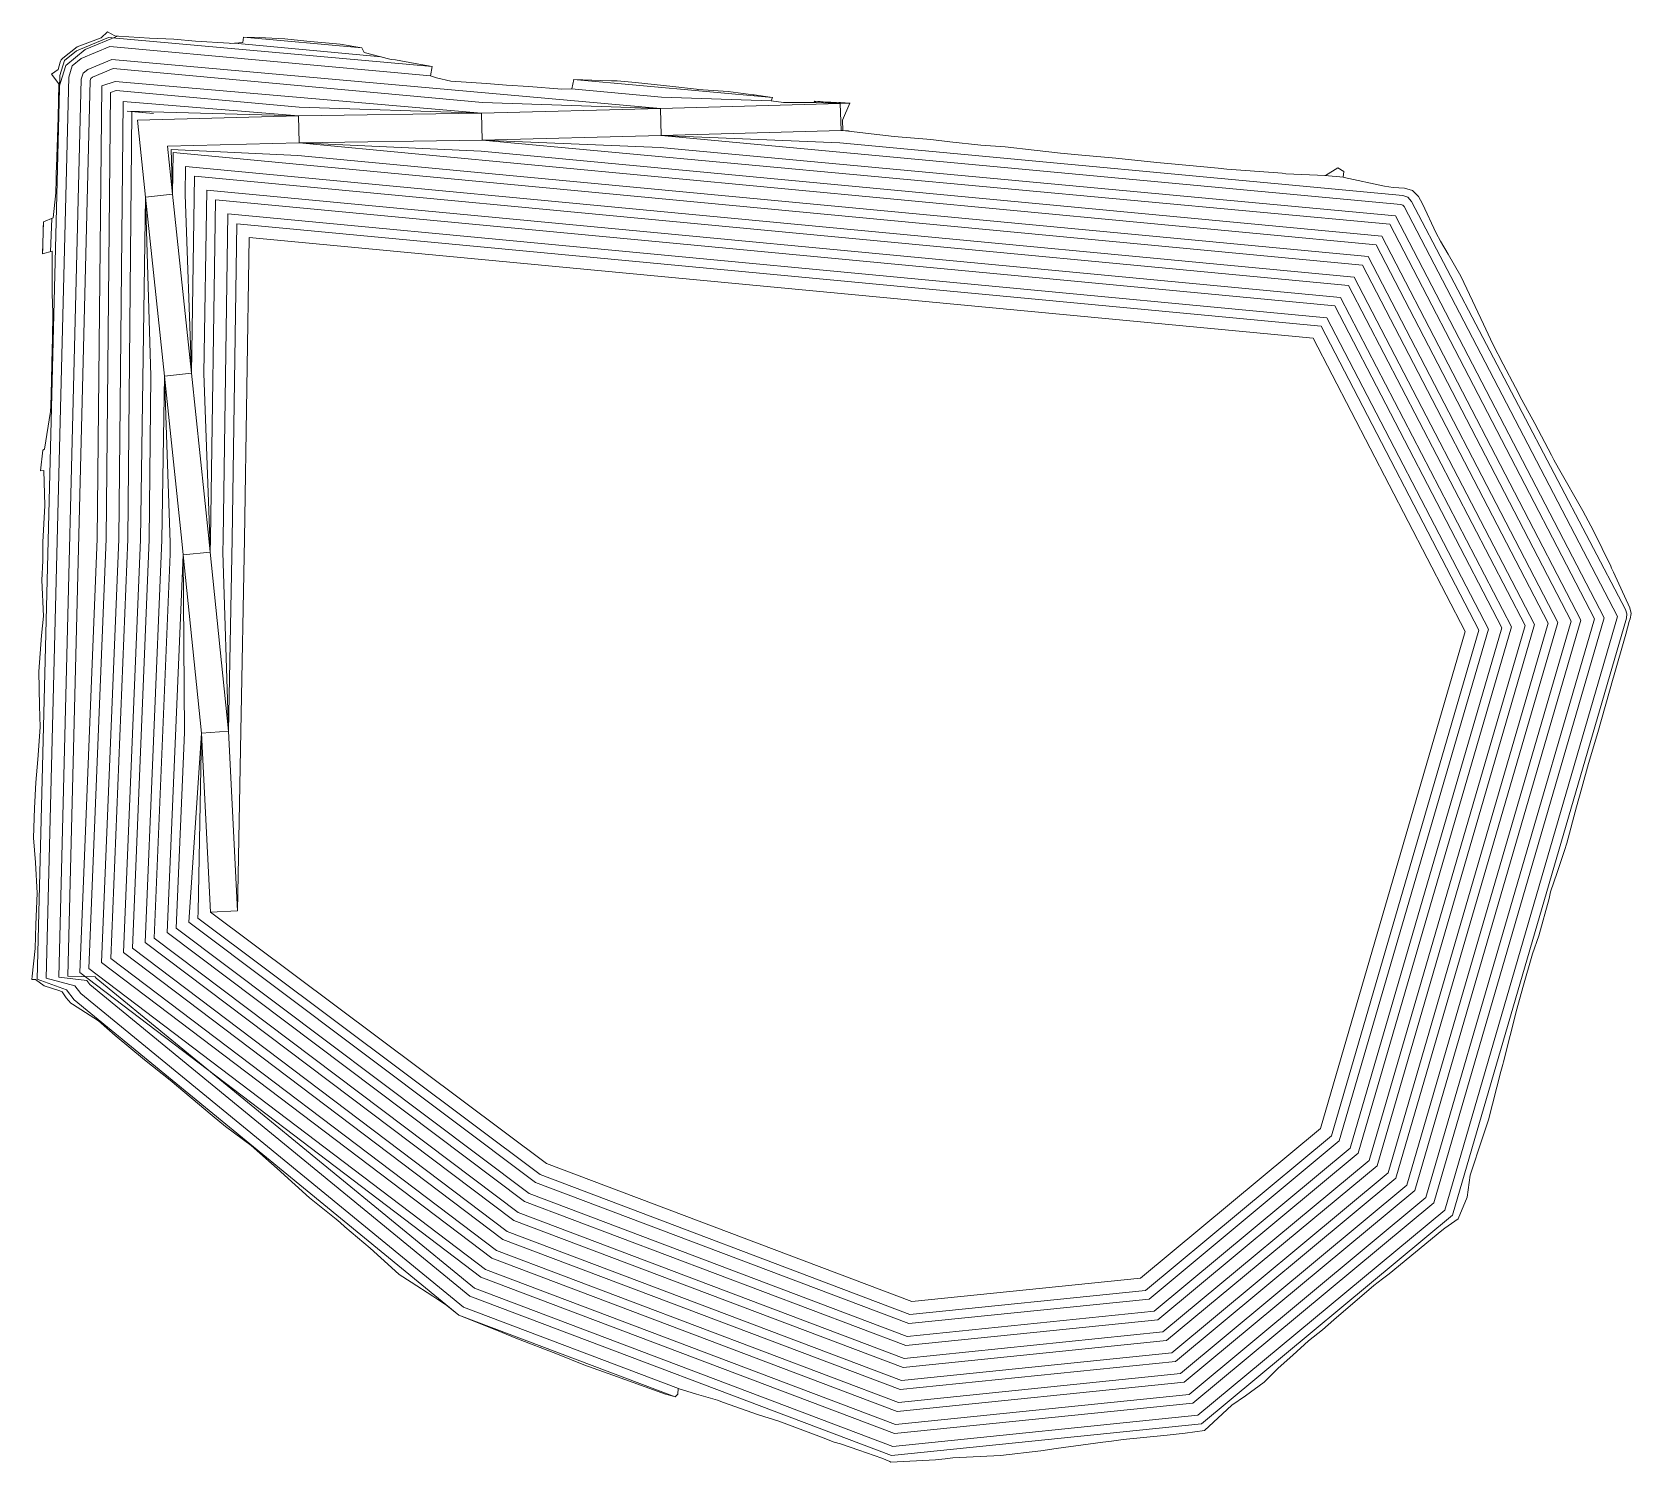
# Model space of a CAD drawing. Header units: inches. Extents: x 701920 to 702809, y 9315870 to 9316665.
import ezdxf

# ---------------------------------------------------------------- set-up
doc = ezdxf.new("R2010")
doc.units = ezdxf.units.IN
doc.header["$MEASUREMENT"] = 0
for name, pattern in [('CONTINUOUS-0-142-0-0.6000000238418579-0.800000011920929', [0]), ('CONTINUOUS-0-3-0-1-0', [0]), ('CONTINUOUS-0-5-0-0-1', [0])]:
    doc.linetypes.add(name, pattern=pattern)
for name, color, linetype in [('1', 3, 'Continuous'), ('2', 5, 'Continuous'), ('3', 142, 'Continuous')]:
    doc.layers.add(name, color=color, linetype=linetype)

msp = doc.modelspace()

# ---------------------------------------------------------------- linework, layer by layer
at = {"layer": '1', "linetype": 'CONTINUOUS-0-3-0-1-0', "lineweight": 0}
for p, q in [((702037.556, 9316661.77, 100), (702103.233, 9316655.759, 100)), ((702638.505, 9316584.836, 90), (702648.795, 9316583.876, 90)), ((701925.92, 9316541.342, 100), (701926.365, 9316559.086, 100))]:
    msp.add_line(p, q, dxfattribs=at)
for points in [[(701919.982, 9316137.967, 94.042), (701921.78, 9316138.016, 94.113), (701921.78, 9316138.016, 94.113), (701921.986, 9316138.023, 94.097), (701926.846, 9316134.568, 94.076), (701935.394, 9316131.636, 93.73), (701935.394, 9316131.636, 93.73), (701936.73, 9316131.1, 93.82), (701938.906, 9316127.852, 94.201), (701938.906, 9316127.852, 94.201), (701941.543, 9316124.944, 93.764), (701942.457, 9316124.316, 93.63), (701942.457, 9316124.316, 93.63), (701956.874, 9316114.999, 90.864), (701956.874, 9316114.999, 90.864), (701966.119, 9316106.913, 91.422), (701966.119, 9316106.913, 91.422), (701982.524, 9316093.385, 91.506), (701982.524, 9316093.385, 91.506), (701996.843, 9316081.982, 91.133), (701996.843, 9316081.982, 91.133), (702020.061, 9316062.463, 91.665), (702020.061, 9316062.463, 91.665), (702027.564, 9316056.257, 91.723), (702027.564, 9316056.257, 91.723), (702041.707, 9316045.766, 90.502), (702041.707, 9316045.766, 90.502), (702057.887, 9316031.539, 91.562), (702057.887, 9316031.539, 91.562), (702058.288, 9316031.172, 91.604), (702058.288, 9316031.172, 91.604), (702074.244, 9316016.687, 93.153), (702074.244, 9316016.687, 93.153), (702089.007, 9316004.71, 93.011), (702089.007, 9316004.71, 93.011), (702091.258, 9316002.887, 92.986), (702091.258, 9316002.887, 92.986), (702093.878, 9316000.622, 93.115), (702093.878, 9316000.622, 93.115), (702107.878, 9315988.696, 93.608), (702107.878, 9315988.696, 93.608), (702119.724, 9315977.908, 94.795), (702119.724, 9315977.908, 94.795), (702124.081, 9315974.092, 95.064), (702124.081, 9315974.092, 95.064), (702130.738, 9315969.701, 93.884), (702130.738, 9315969.701, 93.884), (702142.785, 9315961.97, 91.513), (702142.785, 9315961.97, 91.513), (702150.461, 9315956.765, 90.31), (702150.461, 9315956.765, 90.31), (702157.232, 9315951.41, 90.093), (702161.484, 9315949.843, 90.038), (702161.484, 9315949.843, 90.038), (702181.219, 9315941.729, 90.91), (702181.219, 9315941.729, 90.91), (702188.894, 9315938.708, 91.07), (702188.894, 9315938.708, 91.07), (702211.987, 9315929.735, 91.393), (702211.987, 9315929.735, 91.393), (702226.719, 9315923.833, 91.837), (702226.719, 9315923.833, 91.837), (702242.757, 9315918.151, 91.327), (702242.757, 9315918.151, 91.327), (702272.13, 9315907.628, 90.55), (702272.13, 9315907.628, 90.55), (702273.206, 9315907.301, 90.443), (702273.206, 9315907.301, 90.443), (702273.529, 9315907.184, 90.437), (702273.529, 9315907.184, 90.437), (702277.356, 9315906.064, 90), (702278.892, 9315907.605, 90), (702278.892, 9315907.605, 90), (702279.09, 9315910.754, 90), (702289.353, 9315907.569, 89.072), (702289.353, 9315907.569, 89.072), (702300.968, 9315904.171, 87.745), (702300.968, 9315904.171, 87.745), (702304.324, 9315902.944, 87.689), (702304.324, 9315902.944, 87.689), (702323.676, 9315896.023, 87.16), (702323.676, 9315896.023, 87.16), (702335.097, 9315892.526, 86.064), (702335.097, 9315892.526, 86.064), (702358.795, 9315883.614, 86), (702358.795, 9315883.614, 86), (702365.867, 9315880.829, 86.15), (702365.867, 9315880.829, 86.15), (702369.266, 9315879.901, 85.672), (702369.266, 9315879.901, 85.672), (702379.55, 9315876.465, 85.068), (702379.55, 9315876.465, 85.068), (702392.246, 9315872.023, 84.59), (702392.246, 9315872.023, 84.59), (702396.639, 9315870.09, 84.953), (702396.639, 9315870.09, 84.953), (702397.2, 9315869.821, 85.029), (702422.084, 9315870.953, 87.032), (702422.084, 9315870.953, 87.032), (702427.454, 9315871.624, 86.858), (702427.454, 9315871.624, 86.858), (702431.654, 9315872.089, 86.806), (702431.654, 9315872.089, 86.806), (702458.27, 9315873.424, 88.772), (702458.27, 9315873.424, 88.772), (702480.663, 9315876.117, 88.195), (702480.663, 9315876.117, 88.195), (702489.093, 9315877.248, 87.811), (702489.093, 9315877.248, 87.811), (702515.014, 9315880.897, 86.388), (702515.014, 9315880.897, 86.388), (702519.917, 9315881.489, 86.257), (702519.917, 9315881.489, 86.257), (702526.31, 9315882.346, 85.967), (702526.31, 9315882.346, 85.967), (702550.738, 9315884.755, 86.089), (702550.738, 9315884.755, 86.089), (702560.843, 9315885.937, 85.876), (702560.843, 9315885.937, 85.876), (702571.498, 9315887.397, 85.347), (702581.588, 9315896.644, 84.409), (702581.588, 9315896.644, 84.409), (702586.813, 9315901.339, 84.025), (702586.813, 9315901.339, 84.025), (702594.285, 9315906.519, 85.161), (702594.285, 9315906.519, 85.161), (702604.709, 9315914.229, 86.214), (702604.709, 9315914.229, 86.214), (702612.485, 9315921.906, 84.886), (702612.485, 9315921.906, 84.886), (702620.579, 9315929.157, 84.316), (702620.579, 9315929.157, 84.316), (702629.388, 9315937.192, 83.537), (702629.388, 9315937.192, 83.537), (702637.163, 9315943.368, 83.857), (702637.163, 9315943.368, 83.857), (702643.388, 9315948.888, 83.48), (702643.388, 9315948.888, 83.48), (702665.679, 9315967.861, 83.004), (702665.679, 9315967.861, 83.004), (702670.492, 9315971.626, 83.265), (702670.492, 9315971.626, 83.265), (702674.285, 9315974.354, 83.734), (702674.285, 9315974.354, 83.734), (702703.548, 9315998.524, 83.918), (702703.548, 9315998.524, 83.918), (702705.182, 9315999.829, 83.978), (702705.182, 9315999.829, 83.978), (702712.638, 9316004.938, 85.177), (702717.457, 9316017.061, 86.944), (702717.457, 9316017.061, 86.944), (702719.307, 9316029.263, 84.608), (702719.307, 9316029.263, 84.608), (702726.071, 9316049.945, 85.624), (702726.071, 9316049.945, 85.624), (702729.485, 9316060.022, 86.281), (702729.485, 9316060.022, 86.281), (702736.292, 9316086.822, 84.914), (702736.292, 9316086.822, 84.914), (702737.426, 9316090.789, 84.885), (702737.426, 9316090.789, 84.885), (702737.809, 9316092.285, 84.813), (702737.809, 9316092.285, 84.813), (702745.18, 9316121.556, 83.232), (702745.18, 9316121.556, 83.232), (702748.473, 9316133.558, 82.954), (702748.473, 9316133.558, 82.954), (702753.858, 9316152.32, 82.846), (702753.858, 9316152.32, 82.846), (702757.337, 9316162.327, 83.621), (702757.337, 9316162.327, 83.621), (702763.047, 9316183.082, 83.162), (702763.047, 9316183.082, 83.162), (702763.846, 9316186.676, 82.823), (702763.846, 9316186.676, 82.823), (702767.483, 9316197.513, 83.483), (702767.483, 9316197.513, 83.483), (702771.602, 9316209.772, 84.235), (702771.602, 9316209.772, 84.235), (702772.945, 9316213.841, 84.451), (702772.945, 9316213.841, 84.451), (702778.281, 9316233.951, 83.738), (702778.281, 9316233.951, 83.738), (702781.342, 9316244.606, 83.68), (702781.342, 9316244.606, 83.68), (702785.028, 9316258.06, 83.363), (702785.028, 9316258.06, 83.363), (702790.216, 9316275.369, 83.565), (702790.216, 9316275.369, 83.565), (702798.665, 9316305.532, 83.106), (702798.665, 9316305.532, 83.106), (702798.794, 9316306.006, 83.093), (702798.794, 9316306.006, 83.093), (702798.833, 9316306.134, 83.095), (702798.833, 9316306.134, 83.095), (702805.777, 9316329.88, 83.135), (702805.777, 9316329.88, 83.135), (702807.599, 9316336.897, 82.831), (702807.599, 9316336.897, 82.831), (702808.146, 9316338.455, 82.959), (702808.604, 9316341.492, 83.213), (702807.89, 9316344.516, 83.475), (702798.868, 9316364.373, 85.232), (702798.868, 9316364.373, 85.232), (702797.822, 9316366.672, 85.434), (702797.822, 9316366.672, 85.434), (702797.332, 9316367.726, 85.513), (702797.332, 9316367.726, 85.513), (702787.837, 9316387.449, 86.581), (702787.837, 9316387.449, 86.581), (702781.811, 9316398.574, 86.336), (702781.811, 9316398.574, 86.336), (702768.257, 9316422.188, 84.852), (702768.257, 9316422.188, 84.852), (702765.687, 9316426.838, 84.683), (702765.687, 9316426.838, 84.683), (702764.432, 9316429.427, 84.814), (702764.432, 9316429.427, 84.814), (702755.086, 9316447.003, 84.647), (702755.086, 9316447.003, 84.647), (702747.978, 9316460.278, 84.458), (702747.978, 9316460.278, 84.458), (702744.453, 9316467.137, 84.549), (702744.453, 9316467.137, 84.549), (702737.646, 9316479.942, 84.43), (702737.646, 9316479.942, 84.43), (702731.734, 9316491.128, 84.369), (702731.734, 9316491.128, 84.369), (702726.627, 9316502.235, 85.275), (702726.627, 9316502.235, 85.275), (702717.439, 9316521.971, 86.741), (702717.439, 9316521.971, 86.741), (702714, 9316528.974, 87.034), (702714, 9316528.974, 87.034), (702707.047, 9316541.086, 86.271), (702707.047, 9316541.086, 86.271), (702702.679, 9316548.424, 85.612), (702702.679, 9316548.424, 85.612), (702700.312, 9316552.823, 85.536), (702700.312, 9316552.823, 85.536), (702692.655, 9316569.162, 86.685), (702692.655, 9316569.162, 86.685), (702690.469, 9316573.148, 86.563), (702687.203, 9316576.563, 86.35), (702682.72, 9316577.91, 86.017), (702676.365, 9316578.157, 85.525), (702676.365, 9316578.157, 85.525), (702671.606, 9316578.957, 86.031), (702671.606, 9316578.957, 86.031), (702649.146, 9316583.793, 89.929), (702649.146, 9316583.793, 89.929), (702648.705, 9316583.884, 90), (702648.916, 9316587.123, 90), (702648.916, 9316587.123, 90), (702645.592, 9316589.11, 90), (702645.592, 9316589.11, 90), (702638.729, 9316584.815, 90), (702616.753, 9316585.886, 88.607), (702616.753, 9316585.886, 88.607), (702614.772, 9316586.122, 88.681), (702614.772, 9316586.122, 88.681), (702612.39, 9316586.301, 88.619), (702612.39, 9316586.301, 88.619), (702583.97, 9316588.486, 87.955), (702583.97, 9316588.486, 87.955), (702579.098, 9316588.905, 87.905), (702579.098, 9316588.905, 87.905), (702553.17, 9316591.344, 87.933), (702553.17, 9316591.344, 87.933), (702545.147, 9316592.173, 88.047), (702545.147, 9316592.173, 88.047), (702522.371, 9316594.428, 88.233), (702522.371, 9316594.428, 88.233), (702503.462, 9316596.184, 88.22), (702503.462, 9316596.184, 88.22), (702491.57, 9316597.204, 88.094), (702491.57, 9316597.204, 88.094), (702476.943, 9316599.011, 88.723), (702476.943, 9316599.011, 88.723), (702460.773, 9316600.776, 89.087), (702460.773, 9316600.776, 89.087), (702447.219, 9316601.732, 88.649), (702447.219, 9316601.732, 88.649), (702429.973, 9316603.667, 89.112), (702429.973, 9316603.667, 89.112), (702419.473, 9316604.879, 89.442), (702419.473, 9316604.879, 89.442), (702399.172, 9316606.505, 89.062), (702399.172, 9316606.505, 89.062), (702391.228, 9316607.531, 89.466), (702391.228, 9316607.531, 89.466), (702373.735, 9316609.538, 90), (702373.726, 9316609.749, 90), (702370.553, 9316609.952, 90.097), (702370.377, 9316615.546, 90.095), (702370.377, 9316615.546, 90.095), (702374.573, 9316625.067, 90.54), (702369.216, 9316625.386, 90.723), (702368.428, 9316625.47, 90.752), (702368.428, 9316625.47, 90.752), (702359.737, 9316625.851, 90.237), (702358.041, 9316625.971, 90.14), (702358.041, 9316625.971, 90.14), (702354.742, 9316626.222, 90), (702355.525, 9316625.407, 90), (702337.618, 9316625.533, 89.187), (702337.618, 9316625.533, 89.187), (702330.696, 9316626.291, 90), (702331.496, 9316628.319, 90), (702321.324, 9316629.639, 91.204), (702320.832, 9316629.718, 91.263), (702320.832, 9316629.718, 91.263), (702306.829, 9316631.546, 92.303), (702306.829, 9316631.546, 92.303), (702290.254, 9316632.704, 91.986), (702289.914, 9316632.732, 91.979), (702289.914, 9316632.732, 91.979), (702289.27, 9316632.801, 92.01), (702276.028, 9316634.304, 92.646), (702276.028, 9316634.304, 92.646), (702255.338, 9316636.629, 93.604), (702255.338, 9316636.629, 93.604), (702245.229, 9316637.51, 93.681), (702245.229, 9316637.51, 93.681), (702241.985, 9316637.465, 93.2), (702236.124, 9316637.7, 92.322), (702236.124, 9316637.7, 92.322), (702221.018, 9316638.285, 90), (702219.962, 9316633.022, 90), (702214.404, 9316632.936, 89.155), (702214.404, 9316632.936, 89.155), (702196.131, 9316634.413, 88.878), (702196.131, 9316634.413, 88.878), (702183.601, 9316635.021, 88.112), (702183.601, 9316635.021, 88.112), (702172.505, 9316635.927, 87.956), (702172.505, 9316635.927, 87.956), (702152.798, 9316637.223, 87.236), (702152.798, 9316637.223, 87.236), (702144.863, 9316639.177, 88.98), (702144.863, 9316639.177, 88.98), (702141.388, 9316640.212, 90), (702142.432, 9316645.374, 90), (702132.872, 9316647.155, 92.746), (702132.872, 9316647.155, 92.746), (702122.029, 9316649.119, 95.688), (702122.029, 9316649.119, 95.688), (702119.788, 9316649.441, 96.048), (702119.788, 9316649.441, 96.048), (702118.873, 9316649.607, 96.297), (702104.656, 9316653.182, 100), (702103.221, 9316655.761, 100), (702091.25, 9316657.95, 103.256), (702091.25, 9316657.95, 103.256), (702072.716, 9316659.626, 103.194), (702072.716, 9316659.626, 103.194), (702060.45, 9316660.925, 103.721), (702060.45, 9316660.925, 103.721), (702046.278, 9316661.619, 101.927), (702046.278, 9316661.619, 101.927), (702037.566, 9316661.769, 100), (702037.209, 9316658.732, 100), (702030.462, 9316658.327, 98.522), (702029.631, 9316658.341, 98.338), (702029.631, 9316658.341, 98.338), (702010.834, 9316659.577, 96.966), (702010.834, 9316659.577, 96.966), (701998.829, 9316660.618, 96.84), (701998.829, 9316660.618, 96.84), (701985.31, 9316661.175, 94.862), (701985.31, 9316661.175, 94.862), (701968.025, 9316662.304, 93.576), (701968.025, 9316662.304, 93.576), (701966.011, 9316662.57, 93.829), (701962.02, 9316664.649, 94.265), (701958.47, 9316661.458, 94.866), (701955.441, 9316660.335, 95.311), (701955.441, 9316660.335, 95.311), (701945.164, 9316656.355, 96.281), (701937.173, 9316650.056, 97.049), (701937.173, 9316650.056, 97.049), (701936.168, 9316649.236, 97.048), (701935.721, 9316647.832, 97.052), (701935.721, 9316647.832, 97.052), (701935.127, 9316645.803, 96.883), (701935.127, 9316645.803, 96.883), (701934.51, 9316643.701, 96.709), (701930.887, 9316641.181, 96.484), (701934.871, 9316635.738, 96.067), (701934.509, 9316617.042, 94.551), (701934.509, 9316617.042, 94.551), (701933.604, 9316589.611, 97.635), (701933.604, 9316589.611, 97.635), (701933.473, 9316586.252, 98.314), (701933.473, 9316586.252, 98.314), (701933.391, 9316582.703, 98.211), (701933.391, 9316582.703, 98.211), (701933.161, 9316575.32, 98.84), (701931.821, 9316561.324, 100), (701926.364, 9316559.075, 100), (701926.253, 9316555.483, 100.306), (701926.253, 9316555.483, 100.306), (701925.989, 9316544.667, 100.205), (701925.989, 9316544.667, 100.205), (701925.92, 9316541.352, 100), (701931.121, 9316542.8, 100), (701931.223, 9316524.673, 98.873), (701931.223, 9316524.673, 98.873), (701931.239, 9316519.19, 98.554), (701931.239, 9316519.19, 98.554), (701931.582, 9316508.601, 97.49), (701931.314, 9316493.879, 96.054), (701931.314, 9316493.879, 96.054), (701931.201, 9316488.464, 95.722), (701931.201, 9316488.464, 95.722), (701930.598, 9316463.087, 95.254), (701930.598, 9316463.087, 95.254), (701930.409, 9316456.99, 95.756), (701930.409, 9316456.99, 95.756), (701930.281, 9316453.617, 96.378), (701926.961, 9316432.747, 100), (701926.055, 9316432.309, 100), (701926.055, 9316432.309, 100), (701924.721, 9316420.655, 100), (701924.721, 9316420.655, 100), (701926.515, 9316420.954, 100), (701927.119, 9316401.512, 98.085), (701927.119, 9316401.512, 98.085), (701925.951, 9316381.016, 98.646), (701925.951, 9316381.016, 98.646), (701926.005, 9316370.722, 98.013), (701926.005, 9316370.722, 98.013), (701925.439, 9316359.991, 98.242), (701925.439, 9316359.991, 98.242), (701926.373, 9316339.927, 95.821), (701926.373, 9316339.927, 95.821), (701925.342, 9316329.206, 96.716), (701925.342, 9316329.206, 96.716), (701923.731, 9316309.143, 97.935), (701923.731, 9316309.143, 97.935), (701924.161, 9316290.119, 96.292), (701924.161, 9316290.119, 96.292), (701924.544, 9316278.346, 95.107), (701924.544, 9316278.346, 95.107), (701923.185, 9316260.201, 96.07), (701923.185, 9316260.201, 96.07), (701922.165, 9316247.561, 96.845), (701922.165, 9316247.561, 96.845), (701921.418, 9316233.246, 97.14), (701921.418, 9316233.246, 97.14), (701920.798, 9316216.772, 97.136), (701920.798, 9316216.772, 97.136), (701921.876, 9316203.012, 94.85), (701921.876, 9316203.012, 94.85), (701922.879, 9316185.971, 92.493), (701922.879, 9316185.971, 92.493), (701922.194, 9316168.5, 92.528), (701922.194, 9316168.5, 92.528), (701921.762, 9316155.181, 92.425), (701921.762, 9316155.181, 92.425), (701920.031, 9316139.777, 94.07), (701920.031, 9316139.777, 94.07), (701919.982, 9316137.967, 94.042)], [(702279.245, 9315910.695, 90), (702159.801, 9315955.853, 90), (701947.053, 9316130.301, 90), (701943.877, 9316134.405, 90), (701927.826, 9316138.715, 90), (701940.401, 9316639.622, 90), (701942.361, 9316645.799, 90), (701947.382, 9316649.896, 90), (701963.257, 9316656.513, 90), (702141.438, 9316640.207, 90)], [(701939.851, 9316139.861, 80), (701952.37, 9316637.66, 80), (701952.72, 9316638.761, 80), (701953.614, 9316639.491, 80), (701965.117, 9316644.285, 80), (702170.336, 9316625.508, 80), (702269.214, 9316622.192, 80), (702269.62, 9316607.198, 80), (702680.717, 9316568.844, 80), (702681.776, 9316568.467, 80), (702682.527, 9316567.63, 80), (702801.166, 9316339.78, 80), (702705.094, 9316009.882, 80), (702567.957, 9315895.825, 80), (702398.334, 9315878.503, 80), (702165.888, 9315966.383, 80), (701955.713, 9316138.72, 80), (701955.053, 9316139.573, 80), (701939.851, 9316139.861, 80)], [(702219.868, 9316633.03, 90), (702269.788, 9316628.462, 90), (702330.832, 9316626.287, 90)], [(701951.638, 9316144.154, 70), (701961.195, 9316382.936, 70), (701963.708, 9316631.04, 70), (701966.792, 9316632.075, 70), (702068.512, 9316622.824, 70), (702169.789, 9316619.53, 70), (702170.1, 9316604.533, 70), (702674.573, 9316557.739, 70), (702788.297, 9316338.514, 70), (702694.597, 9316016.763, 70), (702563.096, 9315907.393, 70), (702399.93, 9315890.73, 70), (702171.972, 9315976.914, 70), (701951.638, 9316144.154, 70)], [(702355.175, 9316625.419, 90), (702369.173, 9316624.92, 90), (702369.582, 9316609.926, 90), (702374.204, 9316609.495, 90)], [(701963.748, 9316149.753, 60), (701973.195, 9316382.743, 60), (701975.549, 9316620.491, 60), (701987.465, 9316619.386, 60), (701972.963, 9316620.694, 60), (702068.077, 9316618.04, 60), (702068.382, 9316603.042, 60), (702666.935, 9316546.399, 60), (702775.43, 9316337.255, 60), (702684.1, 9316023.643, 60), (702558.236, 9315918.961, 60), (702401.527, 9315902.958, 60), (702178.053, 9315987.447, 60), (701963.748, 9316149.753, 60)], [(701975.858, 9316155.353, 50), (701985.196, 9316382.55, 50), (701986.068, 9316473.493, 50), (701983.151, 9316572.871, 50), (701998.068, 9316574.442, 50), (701998.424, 9316597.607, 50), (702659.293, 9316535.067, 50), (702762.562, 9316335.995, 50), (702673.603, 9316030.523, 50), (702553.375, 9315930.529, 50), (702403.124, 9315915.185, 50), (702184.133, 9315997.979, 50), (701975.858, 9316155.353, 50)], [(701987.968, 9316160.952, 40), (701996.861, 9316374.322, 40), (701996.865, 9316380.985, 40), (701993.627, 9316473.421, 40), (702008.544, 9316474.992, 40), (702010.225, 9316584.435, 40), (702651.651, 9316523.734, 40), (702749.695, 9316334.736, 40), (702663.106, 9316037.404, 40), (702548.515, 9315942.098, 40), (702404.72, 9315927.413, 40), (702190.214, 9316008.511, 40), (701987.968, 9316160.952, 40)], [(702000.078, 9316166.551, 30), (702004.678, 9316275.311, 30), (702004.07, 9316374.021, 30), (702018.993, 9316375.54, 30), (702019.138, 9316383.193, 30), (702022.027, 9316571.262, 30), (702644.009, 9316512.402, 30), (702736.827, 9316333.476, 30), (702652.609, 9316044.284, 30), (702543.654, 9315953.666, 30), (702406.317, 9315939.64, 30), (702196.294, 9316019.044, 30), (702000.078, 9316166.551, 30)], [(702012.188, 9316172.151, 20), (702012.341, 9316175.714, 20), (702014.156, 9316274.91, 20), (702029.118, 9316276.054, 20), (702031.138, 9316382.999, 20), (702033.828, 9316558.09, 20), (702636.366, 9316501.069, 20), (702723.96, 9316332.216, 20), (702642.112, 9316051.164, 20), (702538.793, 9315965.234, 20), (702407.914, 9315951.868, 20), (702202.375, 9316029.576, 20), (702012.188, 9316172.151, 20)]]:
    msp.add_polyline3d(points, dxfattribs=at)
at = {"layer": '2', "linetype": 'CONTINUOUS-0-5-0-0-1', "lineweight": 0}
for p, q in [((702032.441, 9316658.456, 100), (702113.975, 9316650.849, 100)), ((702221.008, 9316638.286, 90), (702331.507, 9316628.318, 90)), ((701930.203, 9316542.534, 100), (701931.089, 9316561.033, 100))]:
    msp.add_line(p, q, dxfattribs=at)
for points in [[(702277.367, 9315906.06, 90), (702157.265, 9315951.467, 90), (701943.445, 9316126.793, 90), (701939.221, 9316132.251, 90), (701922.817, 9316138.237, 90), (701935.415, 9316640.439, 90), (701938.046, 9316648.731, 90), (701944.785, 9316654.231, 90), (701962.483, 9316661.607, 90), (702142.442, 9316645.373, 90)], [(701934.821, 9316633.64, 100), (701938.761, 9316646.058, 100), (701949.627, 9316654.925, 100), (701967.517, 9316662.381, 100)], [(701934.841, 9316139.384, 80), (701947.384, 9316638.477, 80), (701948.404, 9316641.693, 80), (701951.018, 9316643.826, 80), (701964.342, 9316649.379, 80), (702269.214, 9316622.192, 80), (702269.62, 9316607.198, 80), (702368.932, 9316602.954, 80), (702681.804, 9316573.764, 80), (702684.648, 9316572.752, 80), (702686.665, 9316570.506, 80), (702805.626, 9316343.593, 80), (702806.324, 9316341.264, 80), (702806.101, 9316338.843, 80), (702709.467, 9316007.016, 80), (702569.982, 9315891.006, 80), (702397.669, 9315873.409, 80), (702163.352, 9315961.997, 80), (701952.105, 9316135.213, 80), (701950.397, 9316137.42, 80), (701934.841, 9316139.384, 80)], [(701946.593, 9316141.821, 70), (701956.195, 9316383.021, 70), (701958.763, 9316634.655, 70), (701966.202, 9316637.151, 70), (702169.789, 9316619.53, 70), (702170.1, 9316604.533, 70), (702268.987, 9316600.382, 70), (702677.754, 9316562.466, 70), (702793.657, 9316339.039, 70), (702698.97, 9316013.896, 70), (702565.121, 9315902.574, 70), (702399.265, 9315885.636, 70), (702169.439, 9315972.527, 70), (701946.593, 9316141.821, 70)], [(701958.703, 9316147.421, 60), (701968.196, 9316382.828, 60), (701970.633, 9316625.978, 60), (702068.077, 9316618.04, 60), (702068.382, 9316603.042, 60), (702169.528, 9316598.493, 60), (702670.119, 9316551.12, 60), (702780.79, 9316337.78, 60), (702688.473, 9316020.777, 60), (702560.261, 9315914.142, 60), (702400.862, 9315897.864, 60), (702175.519, 9315983.059, 60), (701958.703, 9316147.421, 60)], [(702354.727, 9316626.223, 90), (702369.173, 9316624.92, 90), (702369.582, 9316609.926, 90), (702373.736, 9316609.748, 90)], [(701970.813, 9316153.02, 50), (701980.196, 9316382.635, 50), (701983.151, 9316572.871, 50), (701998.068, 9316574.442, 50), (701997.339, 9316599.317, 50), (702067.722, 9316596.072, 50), (702662.476, 9316539.788, 50), (702767.923, 9316336.52, 50), (702677.976, 9316027.657, 50), (702555.4, 9315925.71, 50), (702402.459, 9315910.091, 50), (702181.6, 9315993.591, 50), (701970.813, 9316153.02, 50)], [(701982.923, 9316158.619, 40), (701992.197, 9316382.442, 40), (701993.627, 9316473.421, 40), (702008.544, 9316474.992, 40), (702005.07, 9316574.335, 40), (702005.309, 9316589.922, 40), (702654.834, 9316528.455, 40), (702755.055, 9316335.26, 40), (702667.479, 9316034.537, 40), (702550.539, 9315937.278, 40), (702404.055, 9315922.319, 40), (702187.681, 9316004.124, 40), (701982.923, 9316158.619, 40)], [(701995.033, 9316164.219, 30), (702004.07, 9316374.021, 30), (702018.993, 9316375.54, 30), (702018.75, 9316383.252, 30), (702015.546, 9316474.885, 30), (702017.11, 9316576.75, 30), (702647.192, 9316517.123, 30), (702742.188, 9316334.001, 30), (702656.982, 9316041.418, 30), (702545.679, 9315948.847, 30), (702405.652, 9315934.547, 30), (702193.761, 9316014.656, 30), (701995.033, 9316164.219, 30)], [(702007.143, 9316169.818, 20), (702014.156, 9316274.91, 20), (702029.118, 9316276.054, 20), (702025.994, 9316375.408, 20), (702026.139, 9316383.085, 20), (702028.911, 9316563.577, 20), (702639.55, 9316505.79, 20), (702729.32, 9316332.741, 20), (702646.485, 9316048.298, 20), (702540.818, 9315960.415, 20), (702407.249, 9315946.774, 20), (702199.842, 9316025.188, 20), (702007.143, 9316169.818, 20)], [(702019.253, 9316175.418, 10), (702019.253, 9316175.418, 10), (702034.234, 9316176.185, 10), (702036.118, 9316275.922, 10), (702038.14, 9316382.892, 10), (702040.713, 9316550.405, 10), (702631.908, 9316494.458, 10), (702716.453, 9316331.482, 10), (702635.988, 9316055.178, 10), (702535.958, 9315971.983, 10), (702408.845, 9315959.002, 10), (702205.922, 9316035.721, 10), (702019.253, 9316175.418, 10)]]:
    msp.add_polyline3d(points, dxfattribs=at)
at = {"layer": '3', "linetype": 'CONTINUOUS-0-142-0-0.6000000238418579-0.800000011920929', "lineweight": 0}
for points in [[(702019.253, 9316175.418, 10), (702014.156, 9316274.91, 20), (702004.07, 9316374.021, 30), (702003.294, 9316381.651, 30.77), (701993.627, 9316473.421, 40), (701983.151, 9316572.871, 50), (701978.638, 9316615.717, 52.685), (702068.077, 9316618.04, 60), (702169.789, 9316619.53, 70), (702269.214, 9316622.192, 80), (702369.173, 9316624.92, 90), (702374.584, 9316625.068, 90.541)], [(702034.234, 9316176.185, 10), (702029.118, 9316276.054, 20), (702018.993, 9316375.54, 30), (702018.214, 9316383.196, 30.77), (702008.544, 9316474.992, 40), (701998.068, 9316574.442, 50), (701995.256, 9316601.144, 52.685), (702068.382, 9316603.042, 60), (702170.1, 9316604.533, 70), (702269.62, 9316607.198, 80), (702369.582, 9316609.926, 90), (702370.662, 9316609.955, 90.108)]]:
    msp.add_polyline3d(points, dxfattribs=at)

doc.saveas('drawing.dxf')
